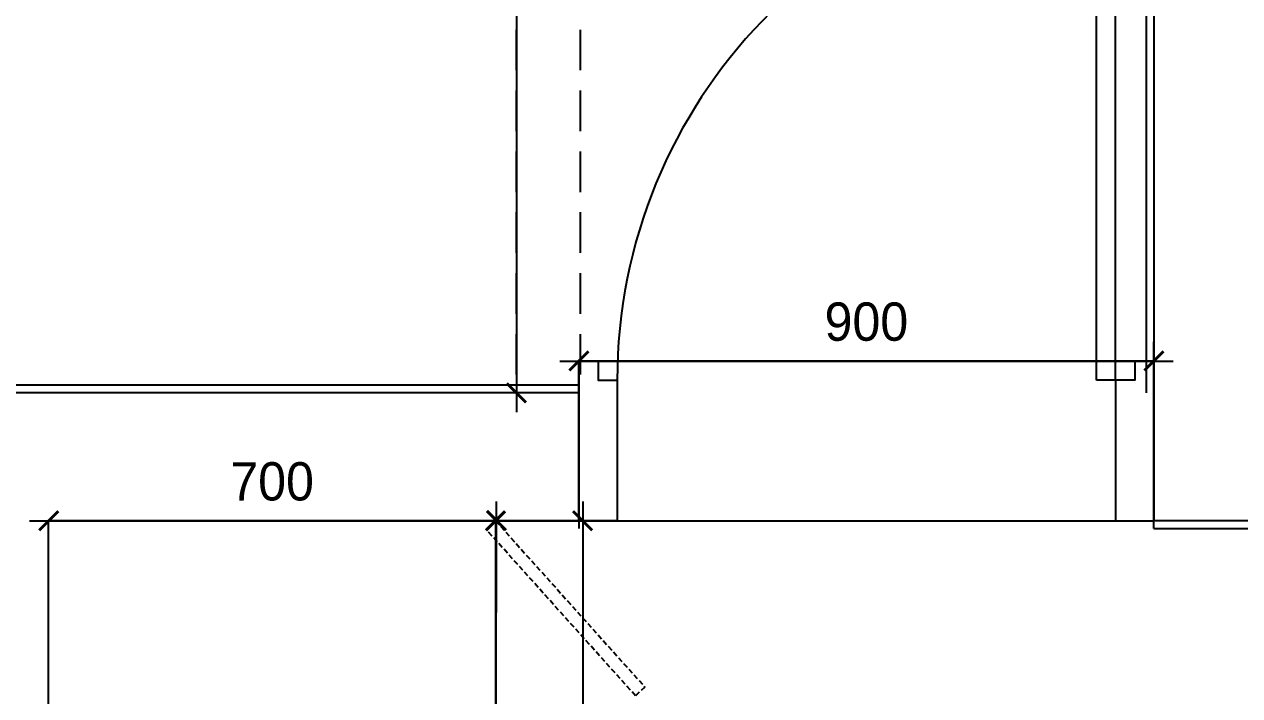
# Model space of a CAD drawing. Header units: millimetres. Extents: x -551172 to 232469, y -3435 to 261611.
# Drawn here: x 72933 to 74836, y 106532 to 107582 of the extents above; entities that cross this region are included whole.
import ezdxf

# ---------------------------------------------------------------- set-up
doc = ezdxf.new("R2010")
doc.units = ezdxf.units.MM
doc.header["$LTSCALE"] = 10
doc.header["$PDMODE"] = 3
doc.linetypes.add('DH-HID2', pattern=[1.2, 0.8, -0.4])
doc.linetypes.add('HIDDEN', pattern=[9.525, 6.35, -3.175])
doc.layers.get('DEFPOINTS').update_dxf_attribs({"color": 248})
for name, color, linetype in [('06-FUR', 6, 'Continuous'), ('C-FIN', 5, 'Continuous'), ('F-FIN', 5, 'Continuous'), ('F-PAT', 250, 'Continuous'), ('FU-FURM', 251, 'DH-HID2'), ('도면층2', 2, 'Continuous'), ('도면층4', 4, 'Continuous'), ('도면층5', 5, 'Continuous')]:
    doc.layers.add(name, color=color, linetype=linetype)
doc.styles.add('HY 울릉도 L', font='')
doc.styles.get('HY 울릉도 L').set_extended_font_data('HY울릉도L')
doc.linetypes.add('ZIGZAG', pattern='A,0.0001,-0.2,[131,ltypeshp.shx,S=0.2,R=0,X=-0.2,Y=0],-0.4,[131,ltypeshp.shx,S=0.2,R=180,X=0.2,Y=0],-0.2', length=0.8001)
doc.dimstyles.new('30', dxfattribs={"dimscale": 30, "dimtxt": 2, "dimasz": 1, "dimexe": 1, "dimexo": 1, "dimgap": 1, "dimtad": 1, "dimdec": 0, "dimrnd": 0.05, "dimdsep": 46, "dimlunit": 6, "dimtxsty": 'HY 울릉도 L', "dimblk": 'ARCHTICK', "dimcen": 2.5, "dimdle": 1, "dimclrd": 133, "dimclre": 133, "dimclrt": 30, "dimadec": 0, "dimazin": 0, "dimtfac": 1, "dimtdec": 0, "dimtix": 1, "dimtmove": 2, "dimatfit": 3, "dimldrblk": 'ARCHTICK', "dimfxl": 1, "dimlwd": -1, "dimlwe": -1, "dimarcsym": 0})

# ---------------------------------------------------------------- blocks, each defined once
blk = doc.blocks.new('_ArchTick')
at = {"color": 0, "linetype": 'ByBlock', "const_width": 0.15}
blk.add_lwpolyline([(-0.5, -0.5), (0.5, 0.5)], dxfattribs=at)
blk = doc.blocks.new('*D1183')
at = {"layer": '06-FUR', "color": 133, "transparency": 16777216}
for p, q in [((74701.4, 107035.3), (74701.4, 107085.3)), ((73771.4, 107055.3), (74731.4, 107055.3))]:
    blk.add_line(p, q, dxfattribs=at)
at = {"layer": 'DEFPOINTS', "color": 0, "transparency": 16777216}
for p in [(73801.4, 107055.3), (74701.4, 107055.3), (74701.4, 107005.3)]:
    blk.add_point(p, dxfattribs=at)
at = {"layer": '06-FUR', "color": 133, "transparency": 16777216, "xscale": 30, "yscale": 30, "zscale": 30, "rotation": 180}
blk.add_blockref('_ArchTick', (73801.4, 107055.3), dxfattribs=at)
at = {"layer": '06-FUR', "color": 133, "transparency": 16777216, "xscale": 30, "yscale": 30, "zscale": 30}
blk.add_blockref('_ArchTick', (74701.4, 107055.3), dxfattribs=at)
at = {"layer": '06-FUR', "color": 30, "transparency": 16777216, "insert": (74251.4, 107116.6), "char_height": 60, "attachment_point": 5, "style": 'HY 울릉도 L'}
blk.add_mtext('900', dxfattribs=at)
blk = doc.blocks.new('*D1317')
at = {"layer": '06-FUR', "color": 133, "transparency": 16777216}
for p, q in [((73807.3, 106835.3), (73807.3, 105375.3)), ((73662, 106805.3), (73837.3, 106805.3)), ((73662, 105405.3), (73837.3, 105405.3))]:
    blk.add_line(p, q, dxfattribs=at)
at = {"layer": 'DEFPOINTS', "color": 0, "transparency": 16777216}
for p in [(73632, 106805.3), (73632, 105405.3), (73807.3, 105405.3)]:
    blk.add_point(p, dxfattribs=at)
at = {"layer": '06-FUR', "color": 133, "transparency": 16777216, "xscale": 30, "yscale": 30, "zscale": 30}
for p, rotation in [((73807.3, 106805.3), 90), ((73807.3, 105405.3), 270)]:
    blk.add_blockref('_ArchTick', p, dxfattribs=dict(at, rotation=rotation))
at = {"layer": '06-FUR', "color": 30, "transparency": 16777216, "insert": (73741.4, 106105.3), "char_height": 60, "attachment_point": 5, "rotation": 90, "style": 'HY 울릉도 L'}
blk.add_mtext('1,400', dxfattribs=at)
blk = doc.blocks.new('*D1318')
at = {"layer": '06-FUR', "color": 133, "transparency": 16777216}
blk.add_line((72941.4, 106805.3), (73701, 106805.3), dxfattribs=at)
at = {"layer": 'DEFPOINTS', "color": 0, "transparency": 16777216}
for p in [(72971.4, 106805.3), (73671, 106805.3), (73671, 106805.3)]:
    blk.add_point(p, dxfattribs=at)
at = {"layer": '06-FUR', "color": 133, "transparency": 16777216, "xscale": 30, "yscale": 30, "zscale": 30, "rotation": 180}
blk.add_blockref('_ArchTick', (72971.4, 106805.3), dxfattribs=at)
at = {"layer": '06-FUR', "color": 133, "transparency": 16777216, "xscale": 30, "yscale": 30, "zscale": 30}
blk.add_blockref('_ArchTick', (73671, 106805.3), dxfattribs=at)
at = {"layer": '06-FUR', "color": 30, "transparency": 16777216, "insert": (73321.2, 106866.6), "char_height": 60, "attachment_point": 5, "style": 'HY 울릉도 L'}
blk.add_mtext('700', dxfattribs=at)
blk = doc.blocks.new('*D1319')
at = {"layer": '06-FUR', "color": 133, "transparency": 16777216}
for p, q in [((73671, 106075.3), (73672.4, 106835.7)), ((73702.4, 106805.6), (73702.4, 106805.6)), ((73701, 106105.2), (73701, 106105.2))]:
    blk.add_line(p, q, dxfattribs=at)
at = {"layer": 'DEFPOINTS', "color": 0, "transparency": 16777216}
for p in [(73672.4, 106805.7), (73672.4, 106805.7), (73671, 106105.3)]:
    blk.add_point(p, dxfattribs=at)
at = {"layer": '06-FUR', "color": 133, "transparency": 16777216, "xscale": 30, "yscale": 30, "zscale": 30}
for p, rotation in [((73672.4, 106805.7), 89.88716971793706), ((73671, 106105.3), 269.887169717937)]:
    blk.add_blockref('_ArchTick', p, dxfattribs=dict(at, rotation=rotation))
at = {"layer": '06-FUR', "color": 30, "transparency": 16777216, "insert": (73610.4, 106455.6), "char_height": 60, "attachment_point": 5, "rotation": 89.8872, "style": 'HY 울릉도 L'}
blk.add_mtext('700', dxfattribs=at)
blk = doc.blocks.new('*D1320')
at = {"layer": '06-FUR', "color": 133, "transparency": 16777216}
blk.add_line((73703.7, 110435.3), (73703.7, 106975.3), dxfattribs=at)
at = {"layer": 'DEFPOINTS', "color": 0, "transparency": 16777216}
for p in [(73703.7, 110405.3), (73703.7, 107005.3), (73703.7, 107005.3)]:
    blk.add_point(p, dxfattribs=at)
at = {"layer": '06-FUR', "color": 133, "transparency": 16777216, "xscale": 30, "yscale": 30, "zscale": 30}
for p, rotation in [((73703.7, 110405.3), 90), ((73703.7, 107005.3), 270)]:
    blk.add_blockref('_ArchTick', p, dxfattribs=dict(at, rotation=rotation))
at = {"layer": '06-FUR', "color": 30, "transparency": 16777216, "insert": (73637.7, 108705.3), "char_height": 60, "attachment_point": 5, "rotation": 90, "style": 'HY 울릉도 L'}
blk.add_mtext('3,400', dxfattribs=at)

msp = doc.modelspace()

# ---------------------------------------------------------------- linework, layer by layer
at = {"layer": '06-FUR'}
msp.add_lwpolyline([(72971.4, 106805.3), (73671, 106805.3), (73671, 105405.3), (72971.4, 105405.3)], close=True, dxfattribs=at)
at = {"layer": '06-FUR', "color": 1, "linetype": 'ZIGZAG', "ltscale": 100}
msp.add_circle((77280, 106770), 15680, dxfattribs=at)
at = {"layer": 'C-FIN'}
for p, q in [((73801.4, 106805.3), (73801.4, 106793.3)), ((74701.4, 106793.3), (74701.4, 106805.3))]:
    msp.add_line(p, q, dxfattribs=at)
at = {"layer": 'F-FIN'}
for p, q in [((74689.4, 110543.3), (74689.4, 107005.3)), ((73801.4, 107017.3), (72109.4, 107017.3))]:
    msp.add_line(p, q, dxfattribs=at)
msp.add_lwpolyline([(74701.4, 106793.3), (75051.4, 106793.3), (75051.4, 110755.3)], dxfattribs=at)
at = {"layer": 'F-PAT', "color": 8, "linetype": 'HIDDEN'}
for p, q in [((73703.7, 107034.1), (73703.7, 110409.4)), ((73803.7, 107034.1), (73803.7, 110409.4))]:
    msp.add_line(p, q, dxfattribs=at)
at = {"layer": 'FU-FURM'}
msp.add_lwpolyline([(73904.8, 106544.9), (73890, 106531.5), (73656.1, 106791.9), (73671, 106805.3)], close=True, dxfattribs=at)
at = {"layer": '도면층2'}
for p, q in [((74701.4, 110555.3), (74701.4, 107005.3)), ((73801.4, 107005.3), (72121.4, 107005.3)), ((73801.4, 107005.3), (73801.4, 106805.3)), ((74701.4, 107005.3), (74701.4, 106805.3)), ((72971.4, 105405.3), (72971.4, 106805.3)), ((73801.4, 106805.3), (72971.4, 106805.3)), ((74901.4, 106805.3), (74701.4, 106805.3))]:
    msp.add_line(p, q, dxfattribs=at)
at = {"layer": '도면층4'}
for p, q in [((74611.4, 107025.3), (74611.4, 107834.7)), ((74641.4, 107025.3), (74641.4, 107835.3)), ((74701.4, 107055.3), (73801.4, 107055.3)), ((73801.4, 107055.3), (73801.4, 106805.3)), ((74701.4, 106805.3), (74701.4, 107055.3)), ((74701.4, 107055.3), (74701.4, 106805.3)), ((74641.4, 107025.3), (74611.4, 107025.3)), ((73801.4, 106805.3), (74701.4, 106805.3))]:
    msp.add_line(p, q, dxfattribs=at)
for points in [[(73801.4, 107055.3), (73831.4, 107055.3), (73831.4, 107025.3), (73861.4, 107025.3), (73861.4, 106805.3), (73831.4, 106805.3), (73831.4, 106805.3), (73801.4, 106805.3), (73801.4, 107055.3)], [(74701.4, 107055.3), (74671.4, 107055.3), (74671.4, 107025.3), (74641.4, 107025.3), (74641.4, 106805.3), (74671.4, 106805.3), (74671.4, 106805.3), (74701.4, 106805.3), (74701.4, 107055.3)]]:
    msp.add_lwpolyline(points, dxfattribs=at)
at = {"layer": '도면층5'}
msp.add_arc((74671.4, 107025.3), 810, 92.1226, 180, dxfattribs=at)

# ---------------------------------------------------------------- dimensions: what is measured, and where the dimension line sits
at = {"layer": '06-FUR'}
for p1, p2, distance, picture, middle in [((73703.7, 110405.3), (73703.7, 107005.3), 0, '*D1320', (73637.7, 108705.3)), ((73671, 106105.3), (73672.4, 106805.7), 0, '*D1319', (73610.4, 106455.6)), ((73632, 106805.3), (73632, 105405.3), 175.3, '*D1317', (73741.4, 106105.3))]:
    dim = msp.add_aligned_dim(p1=p1, p2=p2, distance=distance, dimstyle='30', override={"dimfxl": 1.25}, dxfattribs=at)
    dim.commit()
    dim.dimension.update_dxf_attribs({"geometry": picture, "text_midpoint": middle})
for base, p1, p2, picture, middle in [((74701.4, 107055.3), (73801.4, 107055.3), (74701.4, 107005.3), '*D1183', (74251.4, 107116.6)), ((73671, 106805.3), (72971.4, 106805.3), (73671, 106805.3), '*D1318', (73321.2, 106866.6))]:
    dim = msp.add_linear_dim(base=base, p1=p1, p2=p2, dimstyle='30', override={"dimfxl": 1.25}, dxfattribs=at)
    dim.commit()
    dim.dimension.update_dxf_attribs({"geometry": picture, "text_midpoint": middle})

doc.saveas('drawing.dxf')
